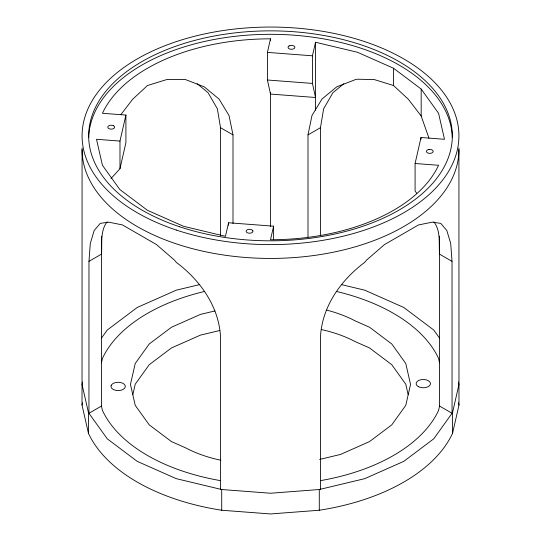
<?xml version="1.0" encoding="UTF-8"?>
<svg xmlns="http://www.w3.org/2000/svg" width="541" height="541" viewBox="0 0 541 541"><rect width="100%" height="100%" fill="white"/><g stroke="black" fill="none" stroke-linecap="round" stroke-linejoin="round"><path stroke-width="0.81" d="M82.076 149.641L82.022 405.135L88.44 433.294A188.478 108.815 0 0 0 221.715 510.244L270.5 513.95L319.285 510.244A188.478 108.815 0 0 0 452.56 433.294L458.978 405.135L458.924 149.641M220.505 489.24L220.532 337.307C219.179 306.761 200.143 280.177 176.285 262.351L174.486 260.14L156.532 244.593L122.482 224.934L108.707 222.162L100.268 223.365L94.141 230.567L90.293 243.524L88.974 261.35L88.947 413.283L101.444 406.068L101.444 236.174M220.512 235.714L220.532 127.703L217.367 108.802L208.075 92.707L197.154 83.693M320.488 235.714L320.468 127.703L323.633 108.802L332.925 92.707L343.846 83.693M307.998 237.019L307.998 134.898L311.961 115.544L321.969 99.037L336.752 86.837L356.019 79.371L357.5 79.229L374.264 79.568L393.53 85.519L408.313 99.226L421.182 115.997L428.979 138.226M111.04 178.53L119.98 168.691L119.98 141.073L125.911 115.071L102.432 113.285A173.992 100.457 0 0 1 270.5 38.83L270.5 40.507M119.98 168.691L125.911 142.689L125.911 115.071M82.57 382L82.022 384.414L88.44 412.58L88.44 433.294M82.022 405.135L82.57 402.72M101.444 362.768L102.432 358.419A173.992 100.457 0 0 1 204.728 291.416M132.843 394.666L135.223 384.205L149.215 364.702L171.47 347.958L200.474 335.109L219.774 330.497M273.59 239.575L273.59 226.185L228.559 222.764L225.469 236.316L183.5 226.28L147.47 210.321L119.818 189.512L102.432 165.282L96.508 139.287L119.98 141.073M416.651 193.083L415.089 191.122L415.089 163.504L421.02 137.502L444.492 139.287L438.568 113.285L421.182 89.062L393.53 68.254L357.5 52.288L315.531 42.252L312.441 55.811L312.441 83.429L315.531 97.495L270.5 94.073L267.41 80.007L267.41 52.389L270.5 38.83M273.59 226.185L270.5 239.737A173.992 100.457 0 0 0 438.568 165.282L415.089 163.504M439.556 236.174L439.556 406.068L438.568 410.416A173.992 100.457 0 0 1 320.549 480.624M452.56 433.294L452.56 412.58L458.978 384.414L458.43 382M101.485 338.071L107.274 330.01L137.225 307.471L176.258 290.179L199.203 284.694M452.56 412.58L433.726 438.825L403.775 461.365L364.742 478.657L319.285 489.524L270.5 493.236L221.715 489.524L176.258 478.657L137.225 461.365L107.274 438.825L88.44 412.58M120.805 114.706L132.687 99.226L147.47 85.519L166.736 79.568L184.981 79.371L204.248 86.837L219.031 99.037L229.039 115.544L233.002 134.898L233.002 223.514M107.138 221.844C100.017 230.818 102.337 243.545 101.444 254.155L88.974 261.35M307.998 134.898L320.468 127.703M214.953 310.933L200.474 314.395L171.47 327.244L149.215 343.988L135.223 363.491L130.455 384.414L135.223 405.344L149.215 424.847L171.47 441.591L185.976 448.016A105.137 60.7 0 0 0 220.87 460.256M319.616 459.437L340.526 454.44L369.53 441.591L391.785 424.847L405.777 405.344L410.545 384.414L405.777 363.491L391.785 343.988L369.53 327.244L355.024 320.82A105.137 60.7 0 0 0 326.683 310.108M267.41 52.389L312.441 55.811M267.41 80.007L312.441 83.429M341.797 284.694L364.742 290.179L403.775 307.471L433.726 330.01L439.515 338.071M220.532 127.703L233.002 134.898M439.556 406.068L452.053 413.283L452.026 261.35L439.556 254.155C438.663 243.545 440.983 230.818 433.862 221.844M458.43 402.72L458.978 405.135M439.556 362.768L438.568 358.419A173.992 100.457 0 0 0 336.272 291.416M408.157 394.666L405.777 384.205L391.785 364.702L369.53 347.958L355.024 341.533A105.137 60.7 0 0 0 321.787 329.652M101.444 406.068L102.432 410.416A173.992 100.457 0 0 0 220.451 480.624M452.026 261.35L450.707 243.524L446.859 230.567L440.732 223.365L432.293 222.162L418.518 224.934L384.468 244.593L366.514 260.14L364.715 262.351C340.857 280.177 321.821 306.761 320.468 337.307L320.495 489.24M421.182 89.062L421.182 115.997M421.02 137.502L421.02 139.172M393.53 68.254L393.53 85.519M319.285 489.524L319.285 510.244M315.531 42.252L315.531 110.175M270.5 92.396L270.5 226.571M228.559 222.764L228.559 225.272M221.715 489.524L221.715 510.244M458.896 148.031A188.424 108.782 0 0 1 270.5 258.429A188.424 108.782 0 0 1 82.104 148.031M88.697 137.637A181.823 104.974 0 0 1 270.5 34.313A181.823 104.974 0 0 1 452.303 137.637M111.196 385.408L110.979 386.484A7.175 4.145 0 0 0 121.292 390.149A7.175 4.145 0 0 0 122.685 383.204A7.175 4.145 0 0 0 111.196 385.408M289.077 45.938L288.542 46.343A3.381 1.954 0 0 0 288.204 47.824L288.542 48.298A3.381 1.954 0 0 0 293.864 48.704L294.399 48.298A3.381 1.954 0 0 0 294.737 46.817L294.399 46.343A3.381 1.954 0 0 0 289.077 45.938M428.918 149.505L428.1 149.701A3.381 1.954 0 0 0 427.397 152.772L428.1 153.083A3.381 1.954 0 0 0 430.67 153.279L431.481 153.083A3.381 1.954 0 0 0 432.185 150.013L431.481 149.701A3.381 1.954 0 0 0 428.918 149.505M113.38 125.681L112.636 125.411A3.381 1.954 0 0 0 108.356 126.127A3.381 1.954 0 0 0 109.039 128.677L109.782 128.947A3.381 1.954 0 0 0 114.063 128.224A3.381 1.954 0 0 0 113.38 125.681M252.863 230.912L252.593 230.425A3.381 1.954 0 0 0 248.515 229.391A3.381 1.954 0 0 0 246.196 231.589L246.459 232.075A3.381 1.954 0 0 0 250.544 233.117A3.381 1.954 0 0 0 252.863 230.912M418.294 386.619A7.175 4.145 0 0 0 430.251 384.651A7.175 4.145 0 0 0 421.324 379.654A7.175 4.145 0 0 0 418.294 386.619M176.292 230.04A188.424 108.782 0 0 0 458.924 135.832A188.424 108.782 0 0 0 176.292 41.623A188.424 108.782 0 0 0 176.292 230.04M179.585 226.747A181.823 104.974 0 0 0 452.323 135.832A181.823 104.974 0 0 0 179.585 44.923A181.823 104.974 0 0 0 179.585 226.747"/></g></svg>
